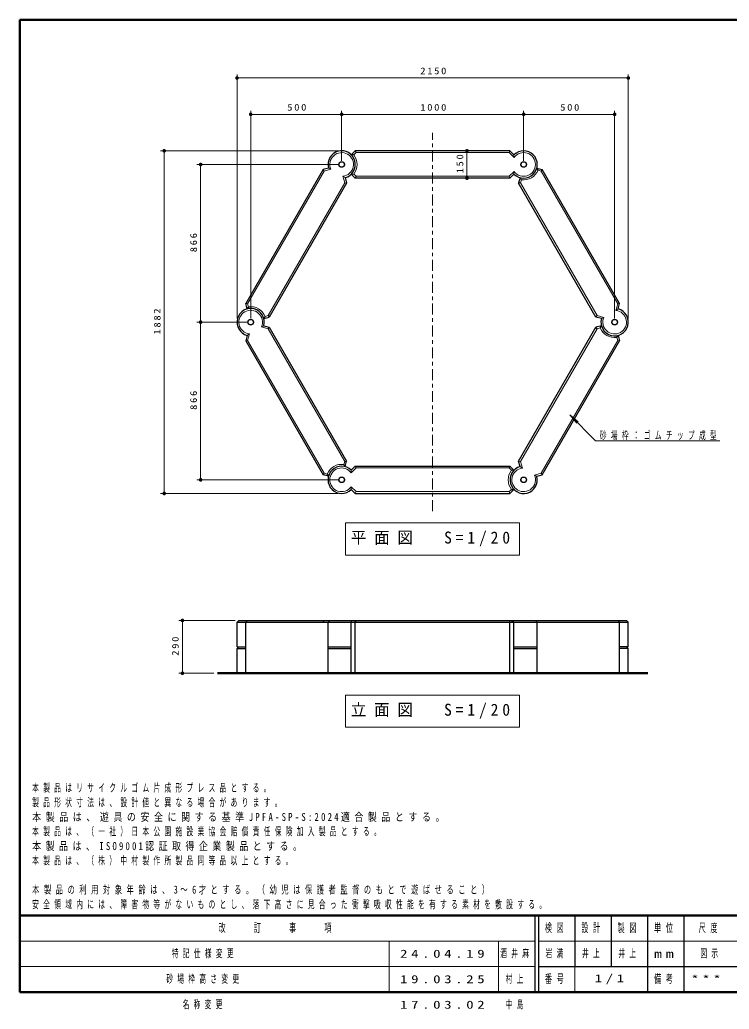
# Model space of a CAD drawing. Units: millimetres on the paper, with parts at other scales. Extents: x -385 to 0, y -5 to 267.
# Drawn here: x -385 to -190.1, y -4.7 to 267 of the extents above; entities that cross this region are included whole.
import ezdxf

# ---------------------------------------------------------------- set-up
doc = ezdxf.new("R2010")
doc.units = ezdxf.units.MM
doc.linetypes.add('USER1', pattern=[4.5, 2.5, -2])
doc.linetypes.add('USER2', pattern=[6, 3, -1, 1, -1])
doc.layers.add('LY_1', color=7, linetype='Continuous', lineweight=13)
doc.styles.add('ＭＳ ゴシック', font='')
doc.styles.get('ＭＳ ゴシック').set_extended_font_data('MS Gothic')

# ---------------------------------------------------------------- blocks, each defined once
blk = doc.blocks.new('filled_dot')
at = {"color": 0, "linetype": 'Continuous', "lineweight": -2, "const_width": 1.25}
blk.add_lwpolyline([(-0.625, 0, 1), (0.625, 0, 1)], format="xyb", close=True, dxfattribs=at)

msp = doc.modelspace()

# ---------------------------------------------------------------- linework, layer by layer
at = {"layer": 'LY_1', "lineweight": 50}
for p, q in [((0, 267), (-385, 267)), ((-385, 267), (-385, 0)), ((-330.665, 87.547), (-212.452, 87.547)), ((-385, 21), (0, 21)), ((-385, 0), (0, 0))]:
    msp.add_line(p, q, dxfattribs=at)
at = {"layer": 'LY_1'}
for p, q in [((-325.308, 184.964), (-325.308, 252.015)), ((-325.308, 251.015), (-217.808, 251.015)), ((-217.808, 184.964), (-217.808, 252.015)), ((-321.558, 184.964), (-321.558, 242.015)), ((-296.558, 228.265), (-296.558, 242.015)), ((-246.558, 228.265), (-246.558, 242.015)), ((-221.558, 184.964), (-221.558, 242.015)), ((-321.558, 241.015), (-296.558, 241.015)), ((-296.558, 241.015), (-246.558, 241.015)), ((-246.558, 241.015), (-221.558, 241.015)), ((-297.558, 231.015), (-346.308, 231.015)), ((-345.308, 136.912), (-345.308, 231.015)), ((-292.601, 230.515), (-292.808, 231.015)), ((-262.126, 231.015), (-262.126, 223.515)), ((-250.308, 231.015), (-250.515, 230.515)), ((-293.221, 229.896), (-292.601, 230.515)), ((-250.515, 230.515), (-292.601, 230.515)), ((-249.183, 229.182), (-250.515, 230.515)), ((-249.21, 229.916), (-249.183, 229.182)), ((-297.558, 227.265), (-336.308, 227.265)), ((-335.308, 183.964), (-335.308, 227.265)), ((-301.681, 225.892), (-301.352, 225.463)), ((-299.531, 225.951), (-301.352, 225.463)), ((-300.181, 226.294), (-299.531, 225.951)), ((-242.611, 225.69), (-241.765, 225.463)), ((-241.765, 225.463), (-241.436, 225.892)), ((-301.352, 225.463), (-322.394, 189.016)), ((-295.588, 223.643), (-296.21, 224.034)), ((-296.21, 224.034), (-295.722, 222.213)), ((-293.221, 224.634), (-293.907, 224.613)), ((-293.221, 224.634), (-292.601, 224.015)), ((-250.515, 224.015), (-292.601, 224.015)), ((-249.183, 225.348), (-250.515, 224.015)), ((-250.308, 223.515), (-250.515, 224.015)), ((-249.21, 224.613), (-249.183, 225.348)), ((-247.168, 223.059), (-247.529, 223.643)), ((-247.168, 223.059), (-247.394, 222.213)), ((-220.722, 189.016), (-241.765, 225.463)), ((-295.722, 222.213), (-316.765, 185.766)), ((-295.186, 222.142), (-295.722, 222.213)), ((-226.352, 185.766), (-247.394, 222.213)), ((-322.394, 189.016), (-322.931, 189.086)), ((-322.168, 188.17), (-322.394, 189.016)), ((-221.21, 187.195), (-220.722, 189.016)), ((-220.588, 187.586), (-221.21, 187.195)), ((-220.186, 189.086), (-220.722, 189.016)), ((-317.611, 185.539), (-317.936, 184.934)), ((-317.611, 185.539), (-316.765, 185.766)), ((-226.681, 185.336), (-226.352, 185.766)), ((-224.531, 185.278), (-226.352, 185.766)), ((-225.181, 184.934), (-224.531, 185.278)), ((-322.558, 183.964), (-336.308, 183.964)), ((-335.308, 140.662), (-335.308, 183.964)), ((-317.936, 182.993), (-318.586, 182.649)), ((-318.586, 182.649), (-316.765, 182.162)), ((-316.436, 182.591), (-316.765, 182.162)), ((-316.765, 182.162), (-295.722, 145.714)), ((-247.394, 145.714), (-226.352, 182.162)), ((-225.506, 182.388), (-226.352, 182.162)), ((-225.506, 182.388), (-225.181, 182.993)), ((-322.529, 180.341), (-321.907, 180.732)), ((-321.907, 180.732), (-322.394, 178.912)), ((-220.949, 179.757), (-220.722, 178.912)), ((-322.931, 178.841), (-322.394, 178.912)), ((-322.394, 178.912), (-301.352, 142.464)), ((-241.765, 142.464), (-220.722, 178.912)), ((-220.722, 178.912), (-220.186, 178.841)), ((-233.897, 158.488), (-231.969, 156.19)), ((-233.897, 158.488), (-231.599, 156.56)), ((-226.794, 151.385), (-233.897, 158.488)), ((-226.794, 151.385), (-192.642, 151.385)), ((-295.949, 144.868), (-295.722, 145.714)), ((-295.949, 144.868), (-295.588, 144.285)), ((-292.808, 144.412), (-292.601, 143.912)), ((-247.931, 145.785), (-247.394, 145.714)), ((-247.529, 144.285), (-246.907, 143.894)), ((-246.907, 143.894), (-247.394, 145.714)), ((-301.352, 142.464), (-301.681, 142.035)), ((-300.506, 142.238), (-301.352, 142.464)), ((-293.934, 142.579), (-292.601, 143.912)), ((-293.907, 143.314), (-293.934, 142.579)), ((-292.601, 143.912), (-250.515, 143.912)), ((-249.896, 143.293), (-250.515, 143.912)), ((-249.896, 143.293), (-249.21, 143.314)), ((-243.586, 141.976), (-241.765, 142.464)), ((-242.936, 141.633), (-243.586, 141.976)), ((-241.436, 142.035), (-241.765, 142.464)), ((-297.558, 140.662), (-336.308, 140.662)), ((-293.907, 138.011), (-293.934, 138.745)), ((-293.934, 138.745), (-292.601, 137.412)), ((-297.558, 136.912), (-346.308, 136.912)), ((-292.808, 136.912), (-292.601, 137.412)), ((-292.601, 137.412), (-250.515, 137.412)), ((-249.896, 138.032), (-250.515, 137.412)), ((-250.515, 137.412), (-250.308, 136.912)), ((-295.458, 128.812), (-295.458, 120.012)), ((-247.658, 128.812), (-295.458, 128.812)), ((-247.658, 120.012), (-247.658, 128.812)), ((-295.458, 120.012), (-247.658, 120.012)), ((-325.808, 102.047), (-341.308, 102.047)), ((-340.308, 87.547), (-340.308, 102.047)), ((-331.665, 87.547), (-341.308, 87.547)), ((-295.458, 81.527), (-295.458, 72.727)), ((-247.658, 81.527), (-295.458, 81.527)), ((-247.658, 72.727), (-247.658, 81.527)), ((-295.458, 72.727), (-247.658, 72.727)), ((-385, 14), (-243.5, 14)), ((-283.5, 14), (-283.5, 0)), ((-253.5, 14), (-253.5, 0)), ((-242.5, 14), (-187.5, 14)), ((-385, 7), (-243.5, 7)), ((-232.5, 7), (-232.5, 0))]:
    msp.add_line(p, q, dxfattribs=at)
at = {"layer": 'LY_1', "linetype": 'USER2'}
msp.add_line((-271.558, 132.043), (-271.558, 235.992), dxfattribs=at)
at = {"layer": 'LY_1', "lineweight": 25}
for p, q in [((-293.907, 229.916), (-292.808, 231.015)), ((-250.308, 231.015), (-292.808, 231.015)), ((-249.21, 229.916), (-250.308, 231.015)), ((-293.221, 229.896), (-293.907, 229.916)), ((-301.681, 225.892), (-322.931, 189.086)), ((-300.181, 226.294), (-301.681, 225.892)), ((-242.611, 225.69), (-242.936, 226.294)), ((-242.936, 226.294), (-241.436, 225.892)), ((-220.186, 189.086), (-241.436, 225.892)), ((-295.588, 223.643), (-295.186, 222.142)), ((-293.907, 224.613), (-292.808, 223.515)), ((-292.601, 224.015), (-292.808, 223.515)), ((-250.308, 223.515), (-292.808, 223.515)), ((-249.21, 224.613), (-250.308, 223.515)), ((-247.529, 223.643), (-247.931, 222.142)), ((-295.186, 222.142), (-316.436, 185.336)), ((-247.394, 222.213), (-247.931, 222.142)), ((-226.681, 185.336), (-247.931, 222.142)), ((-322.529, 187.586), (-322.931, 189.086)), ((-322.168, 188.17), (-322.529, 187.586)), ((-220.588, 187.586), (-220.186, 189.086)), ((-317.936, 184.934), (-316.436, 185.336)), ((-316.765, 185.766), (-316.436, 185.336)), ((-225.181, 184.934), (-226.681, 185.336)), ((-317.936, 182.993), (-316.436, 182.591)), ((-316.436, 182.591), (-295.186, 145.785)), ((-247.931, 145.785), (-226.681, 182.591)), ((-225.181, 182.993), (-226.681, 182.591)), ((-226.352, 182.162), (-226.681, 182.591)), ((-322.529, 180.341), (-322.931, 178.841)), ((-220.949, 179.757), (-220.588, 180.341)), ((-220.588, 180.341), (-220.186, 178.841)), ((-322.931, 178.841), (-301.681, 142.035)), ((-241.436, 142.035), (-220.186, 178.841)), ((-295.722, 145.714), (-295.186, 145.785)), ((-295.588, 144.285), (-295.186, 145.785)), ((-293.907, 143.314), (-292.808, 144.412)), ((-292.808, 144.412), (-250.308, 144.412)), ((-250.515, 143.912), (-250.308, 144.412)), ((-249.21, 143.314), (-250.308, 144.412)), ((-247.529, 144.285), (-247.931, 145.785)), ((-300.181, 141.633), (-301.681, 142.035)), ((-300.506, 142.238), (-300.181, 141.633)), ((-242.936, 141.633), (-241.436, 142.035)), ((-293.907, 138.011), (-292.808, 136.912)), ((-292.808, 136.912), (-250.308, 136.912)), ((-249.21, 138.011), (-250.308, 136.912)), ((-249.896, 138.032), (-249.21, 138.011)), ((-325.308, 101.547), (-324.808, 102.047)), ((-325.308, 94.797), (-325.308, 101.547)), ((-325.308, 101.547), (-217.808, 101.547)), ((-324.808, 102.047), (-218.308, 102.047)), ((-322.931, 101.547), (-322.394, 102.047)), ((-322.931, 87.547), (-322.931, 101.547)), ((-301.681, 101.547), (-301.352, 102.047)), ((-300.308, 101.547), (-299.808, 102.047)), ((-300.308, 87.547), (-300.308, 101.547)), ((-293.934, 102.047), (-293.907, 101.547)), ((-293.907, 87.547), (-293.907, 101.547)), ((-292.808, 101.547), (-292.601, 102.047)), ((-292.808, 87.547), (-292.808, 101.547)), ((-250.515, 102.047), (-250.308, 101.547)), ((-250.308, 87.547), (-250.308, 101.547)), ((-249.896, 102.047), (-249.21, 101.547)), ((-249.21, 87.547), (-249.21, 101.547)), ((-243.308, 102.047), (-242.808, 101.547)), ((-242.808, 87.547), (-242.808, 101.547)), ((-220.186, 101.547), (-220.722, 102.047)), ((-220.186, 87.547), (-220.186, 101.547)), ((-217.808, 101.547), (-218.308, 102.047)), ((-217.808, 94.797), (-217.808, 101.547)), ((-325.308, 94.297), (-324.808, 94.797)), ((-325.308, 94.797), (-322.931, 94.797)), ((-325.308, 94.297), (-322.931, 94.297)), ((-325.308, 87.547), (-325.308, 94.297)), ((-300.308, 94.797), (-293.907, 94.797)), ((-300.308, 94.297), (-293.907, 94.297)), ((-249.21, 94.797), (-242.808, 94.797)), ((-249.21, 94.297), (-242.808, 94.297)), ((-217.808, 94.797), (-220.186, 94.797)), ((-217.808, 94.297), (-220.186, 94.297)), ((-217.808, 94.297), (-218.308, 94.797)), ((-217.808, 87.547), (-217.808, 94.297)), ((-243.5, 21), (-243.5, 0)), ((-242.5, 21), (-242.5, 0)), ((-232.5, 21), (-232.5, 7)), ((-222.5, 21), (-222.5, 7)), ((-212.5, 21), (-212.5, 0)), ((-202.5, 21), (-202.5, 7)), ((-242.5, 7), (0, 7)), ((-202.5, 7), (-202.5, 0))]:
    msp.add_line(p, q, dxfattribs=at)
for centre in [(-296.558, 227.265), (-246.558, 227.265), (-321.558, 183.964), (-221.558, 183.964), (-296.558, 140.662), (-246.558, 140.662)]:
    msp.add_circle(centre, 0.75, dxfattribs=at)
at = {"layer": 'LY_1', "linetype": 'USER1', "lineweight": 25}
for centre in [(-296.558, 227.265), (-246.558, 227.265), (-321.558, 183.964), (-221.558, 183.964), (-296.558, 140.662), (-246.558, 140.662)]:
    msp.add_circle(centre, 0.75, dxfattribs=at)
at = {"layer": 'LY_1', "lineweight": 25}
for centre, start, end in [((-296.558, 227.265), 285, 195), ((-246.558, 227.265), 225, 135), ((-321.558, 183.964), 345, 255), ((-221.558, 183.964), 165, 75), ((-296.558, 140.662), 45, 315), ((-246.558, 140.662), 105, 15)]:
    msp.add_arc(centre, 3.75, start, end, dxfattribs=at)
at = {"layer": 'LY_1'}
for centre, radius, start, end in [((-296.558, 227.265), 3.25, 276.15012, 203.84988), ((-296.558, 227.265), 4.25, 321.75633, 38.24367), ((-246.558, 227.265), 3.25, 216.15012, 143.84988), ((-246.558, 227.265), 4.25, 261.75633, 338.24367), ((-321.558, 183.964), 4.25, 21.75633, 98.24367), ((-321.558, 183.964), 3.25, 336.15012, 263.84988), ((-221.558, 183.964), 3.25, 156.15012, 83.84988), ((-221.558, 183.964), 4.25, 201.75633, 278.24367), ((-296.558, 140.662), 4.25, 81.75633, 158.24367), ((-296.558, 140.662), 3.25, 36.15012, 323.84988), ((-246.558, 140.662), 4.25, 141.75633, 218.24367), ((-246.558, 140.662), 3.25, 96.15012, 23.84988)]:
    msp.add_arc(centre, radius, start, end, dxfattribs=at)

# ---------------------------------------------------------------- block references
at = {"layer": 'LY_1', "xscale": 0.4, "yscale": 0.4}
for p in [(-325.308, 251.015), (-321.558, 241.015), (-296.558, 241.015), (-246.558, 241.015)]:
    msp.add_blockref('filled_dot', p, dxfattribs=at)
for p, rotation in [((-217.808, 251.015), 180), ((-296.558, 241.015), 180), ((-246.558, 241.015), 180), ((-221.558, 241.015), 180), ((-345.308, 231.015), 270), ((-262.126, 231.015), 270), ((-335.308, 227.265), 270), ((-262.126, 223.515), 90), ((-335.308, 183.964), 270), ((-335.308, 183.964), 90), ((-335.308, 140.662), 90), ((-345.308, 136.912), 90), ((-340.308, 102.047), 270), ((-340.308, 87.547), 90)]:
    msp.add_blockref('filled_dot', p, dxfattribs=dict(at, rotation=rotation))

# ---------------------------------------------------------------- texts
at = {"layer": 'LY_1', "style": 'ＭＳ ゴシック'}
for s, insert, char_height, attachment_point in [('\\T1.33;\\W1.15;2150', (-271.135, 252.015), 1.833, 8), ('\\T1.33;\\W1.15;500', (-308.642, 242.015), 1.833, 8), ('\\T1.33;\\W1.15;1000', (-271.137, 242.015), 1.833, 8), ('\\T1.33;\\W1.15;500', (-233.642, 242.015), 1.833, 8), ('\\T1.64;\\W0.6;砂場枠：ゴムチップ成型', (-225.642, 151.535), 2.199, 7), ('\\T1.5;\\W0.95;平面図\u3000S=1/20', (-294.058, 124.412), 3.299, 4), ('\\T1.5;\\W0.95;立面図\u3000S=1/20', (-294.058, 77.127), 3.299, 4), ('\\T1.64;\\W0.6;本製品はリサイクルゴム片成形プレス品とする。', (-381.599, 54.723), 2.199, 7), ('\\T1.64;\\W0.6;製品形状寸法は、設計値と異なる場合があります。', (-381.599, 50.723), 2.199, 7), ('\\T1.51;\\W0.8;本製品は、遊具の安全に関する基準JPFA-SP-S:2024適合製品とする。', (-381.599, 46.723), 2.199, 7), ('\\T1.64;\\W0.6;本製品は、（一社）日本公園施設業協会賠償責任保険加入製品とする。', (-381.599, 42.723), 2.199, 7), ('\\T1.5;\\W0.8;本製品は、ISO9001認証取得企業製品とする。', (-381.599, 38.723), 2.199, 7), ('\\T1.64;\\W0.6;本製品は、（株）中村製作所製品同等品以上とする。', (-381.599, 34.723), 2.199, 7), ('\\T1.62;\\W0.65;本製品の利用対象年齢は、3～6才とする。（幼児は保護者監督のもとで遊ばせること）', (-381.599, 26.723), 2.199, 7), ('\\T1.64;\\W0.6;安全領域内には、障害物等がないものとし、落下高さに見合った衝撃吸収性能を有する素材を敷設する。', (-381.599, 22.723), 2.199, 7), ('\\T1.64;\\W0.6;改\u3000\u3000訂\u3000\u3000事\u3000\u3000項', (-314.25, 17.5), 2.346, 5), ('\\T1.64;\\W0.6;検図', (-237.5, 17.5), 2.346, 5), ('\\T1.64;\\W0.6;設計', (-227.5, 17.5), 2.346, 5), ('\\T1.64;\\W0.6;製図', (-217.5, 17.5), 2.346, 5), ('\\T1.64;\\W0.6;単位', (-207.5, 17.5), 2.346, 5), ('\\T1.64;\\W0.6;尺度', (-195.25, 17.5), 2.346, 5), ('\\T1.64;\\W0.6;特記仕様変更', (-343.25, 10.5), 2.199, 4), ('\\T1.5;\\W1.35;24.04.19', (-280.5, 10.5), 2.199, 4), ('\\T1.64;\\W0.6;酒井麻', (-253, 10.5), 2.199, 4), ('\\T1.64;\\W0.6;岩満', (-237.5, 10.5), 2.199, 5), ('\\T1.64;\\W0.6;井上', (-230.5, 10.5), 2.199, 4), ('\\T1.64;\\W0.6;井上', (-217.5, 10.5), 2.199, 5), ('\\T1.5;\\W1.35;mm', (-207.5, 10.5), 2.346, 5), ('\\T1.64;\\W0.6;図示', (-198, 10.5), 2.199, 4), ('\\T1.64;\\W0.6;砂場枠高さ変更', (-344.75, 3.5), 2.199, 4), ('\\T1.5;\\W1.35;19.03.25', (-280.5, 3.5), 2.199, 4), ('\\T1.64;\\W0.6;村上', (-251.5, 3.5), 2.199, 4), ('\\T1.64;\\W0.6;番号', (-237.5, 3.5), 2.346, 5), ('\\T1.5;\\W1.35;1/1', (-222.5, 3.5), 2.199, 5), ('\\T1.64;\\W0.6;備考', (-207.5, 3.5), 2.346, 5), ('\\T1.5;\\W1.35;***', (-200.5, 3.5), 2.199, 4), ('\\T1.64;\\W0.6;名称変更', (-340.25, -3.5), 2.199, 4), ('\\T1.5;\\W1.35;17.03.02', (-280.5, -3.5), 2.199, 4), ('\\T1.64;\\W0.6;中島', (-251.5, -3.5), 2.199, 4)]:
    msp.add_mtext(s, dxfattribs=dict(at, insert=insert, char_height=char_height, attachment_point=attachment_point))
at = {"layer": 'LY_1', "char_height": 1.833, "attachment_point": 8, "rotation": 90, "style": 'ＭＳ ゴシック'}
for s, insert in [('\\T1.33;\\W1.15;150', (-263.126, 227.686)), ('\\T1.33;\\W1.15;866', (-336.308, 206.031)), ('\\T1.33;\\W1.15;1882', (-346.308, 184.391)), ('\\T1.33;\\W1.15;866', (-336.308, 162.73)), ('\\T1.33;\\W1.15;290', (-341.308, 95.213))]:
    msp.add_mtext(s, dxfattribs=dict(at, insert=insert))

doc.saveas('drawing.dxf')
